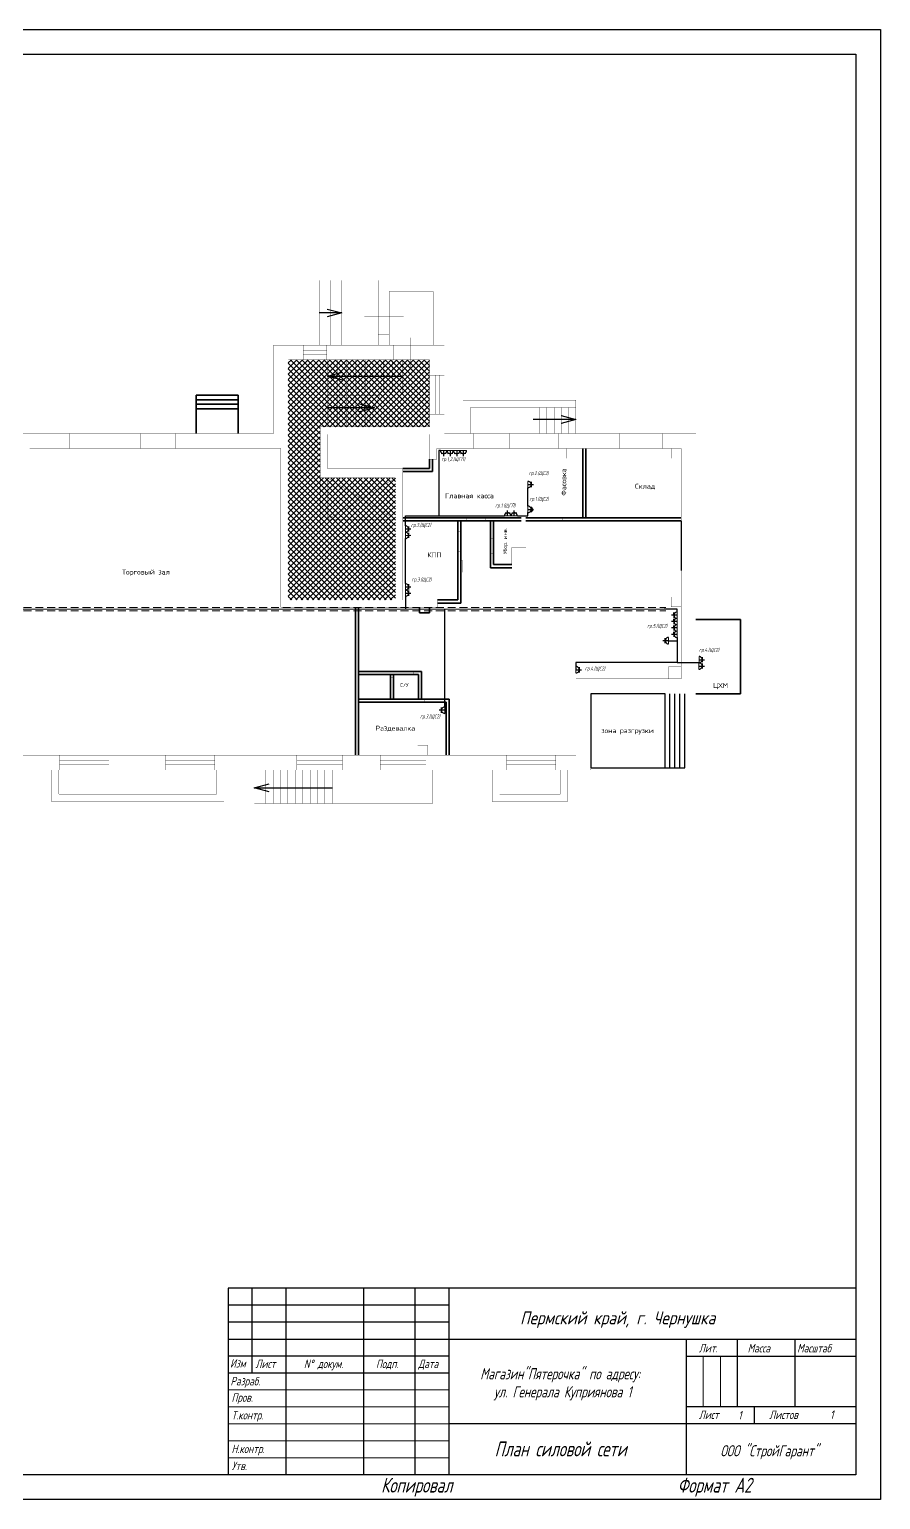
# Model space of a CAD drawing. Extents: x -200928 to 140474, y -220662 to -24251.
# Drawn here: x -176132 to -158928, y -220662 to -190962 of the extents above; entities that cross this region are included whole.
import ezdxf
from ezdxf.enums import TextEntityAlignment as Align

# ---------------------------------------------------------------- set-up
doc = ezdxf.new("R2010")
doc.units = 0
doc.header["$LTSCALE"] = 50
doc.linetypes.add('HIDDEN2', pattern=[4.7625, 3.175, -1.5875])
doc.layers.get('0').update_dxf_attribs({"linetype": 'CONTINUOUS'})
doc.layers.add('S01_Вспом', color=41, linetype='CONTINUOUS', plot=False)
for name, color, linetype in [('S01_Неиспользуемая', 243, 'CONTINUOUS'), ('ST', 7, 'CONTINUOUS'), ('Наименов', 7, 'CONTINUOUS')]:
    doc.layers.add(name, color=color, linetype=linetype)
doc.layers.add('SHTAMP_Ном_пера__98', color=7, linetype='CONTINUOUS', lineweight=25, true_color=0x1f1f1f)
for name, color, linetype, lineweight in [('Основная', 7, 'CONTINUOUS', 40), ('размеры', 250, 'CONTINUOUS', 30), ('СЛ - текст', 7, 'CONTINUOUS', 13), ('Стены', 7, 'CONTINUOUS', 35), ('текст', 250, 'CONTINUOUS', 20), ('тонкая', 7, 'CONTINUOUS', 20)]:
    doc.layers.add(name, color=color, linetype=linetype, lineweight=lineweight)
doc.styles.add('ROMANS', font='romans.shx', dxfattribs={"width": 0.7, "oblique": 15, "height": 1})
doc.styles.get("Standard").update_dxf_attribs({"font": 'isocpeur.ttf'})
doc.styles.add('стиль1', font='romans.shx', dxfattribs={"width": 0.75, "oblique": 15, "height": 3.5})
doc.dimstyles.get("Standard").update_dxf_attribs({"dimscale": 0, "dimtxt": 180, "dimasz": 75, "dimexe": 0, "dimexo": 0, "dimgap": 30, "dimtad": 1, "dimdec": 0, "dimdsep": 46, "dimtxsty": 'Standard', "dimblk1": 'OPEN30', "dimblk2": 'OPEN30', "dimsah": 1, "dimcen": 25, "dimadec": 0, "dimazin": 0, "dimtfac": 1, "dimtdec": 0, "dimtmove": 0, "dimatfit": 3, "dimldrblk": 'OPEN30', "dimfxl": 1, "dimtolj": 1, "dimtzin": 0, "dimarcsym": 0})

# ---------------------------------------------------------------- blocks, each defined once
blk = doc.blocks.new('_OPEN30')
at = {"color": 0, "linetype": 'ByBlock'}
for p, q in [((-1, 0.268), (0, 0)), ((0, 0), (-1, -0.268)), ((0, 0), (-1, 0))]:
    blk.add_line(p, q, dxfattribs=at)
blk = doc.blocks.new('A$C61E40655')
at = {"layer": 'Стены', "linetype": 'ByBlock', "lineweight": 15}
blk.add_line((197, 0), (-197, 0), dxfattribs=at)
at = {"layer": 'Стены', "color": 0, "linetype": 'ByBlock', "lineweight": 25}
for p, q in [((0, 0), (1, -343)), ((158, -198), (-162, -199))]:
    blk.add_line(p, q, dxfattribs=at)
blk.add_arc((0, -1), 197, 179.80035, 0.19965, dxfattribs=at)

msp = doc.modelspace()

# ---------------------------------------------------------------- hatches: boundary and pattern name
at = {"layer": 'Стены'}
h = msp.add_hatch(dxfattribs=at)
h.set_pattern_fill('ANSI37', color=256, scale=25, style=0)
h.set_pattern_definition([(45, (-266372.66, -263988.11), (-56.1266, 56.1266), []), (135, (-266372.66, -263988.11), (-56.1266, -56.1266), [])])
h.paths.add_polyline_path([(-188960, -197570), (-188960, -202398), (-186670, -202398), (-186670, -199908), (-188190, -199908), (-188190, -198971), (-185980, -198971), (-185980, -197570)])
h.paths.add_polyline_path([(-179858, -197591), (-179858, -202398), (-177694, -202398), (-177694, -200048), (-179215, -200053), (-179215, -198992), (-177004, -198992), (-177004, -197591)])
h.paths.add_polyline_path([(-170899, -197639), (-170899, -202489), (-168736, -202489), (-168736, -200023), (-170256, -200023), (-170256, -198992), (-168046, -198992), (-168046, -197639)])

# ---------------------------------------------------------------- linework, layer by layer
for p, q in [((-163560, -200891), (-162960, -200891)), ((-162960, -200891), (-162960, -201891))]:
    msp.add_line(p, q)
at = {"color": 0}
for p, q in [((-167656, -216734), (-172113, -216734)), ((-167656, -217077), (-172113, -217077)), ((-167656, -217762), (-172113, -217762)), ((-167656, -218105), (-172113, -218105)), ((-162856, -220162), (-162856, -220162))]:
    msp.add_line(p, q, dxfattribs=at)
at = {"color": 0, "linetype": 'ByBlock', "lineweight": 25}
for points in [[(-200928, -190962), (-158928, -190962), (-158928, -220662), (-200928, -220662)], [(-198928, -191462), (-159428, -191462), (-159428, -220162), (-198928, -220162)]]:
    msp.add_lwpolyline(points, close=True, dxfattribs=at)
at = {"const_width": 5}
for points in [[(-169084, -196031), (-170277, -196031)], [(-170277, -196031), (-170277, -197339)], [(-170053, -196031), (-170053, -197339)], [(-169817, -196031), (-169817, -197339)], [(-167746, -196031), (-167971, -196031), (-168859, -196031), (-169084, -196031)], [(-169084, -196031), (-169084, -197339)], [(-168859, -196256), (-168859, -197339)], [(-168859, -196256), (-167971, -196256)], [(-167971, -196256), (-167971, -197339)], [(-167746, -197339), (-167746, -196256), (-167746, -196031)], [(-168859, -196416), (-169084, -196416)], [(-169360, -196763), (-168566, -196763)], [(-168859, -197117), (-169084, -197117)], [(-168431, -197187), (-168431, -197821)], [(-167746, -197339), (-170899, -197339), (-171199, -197339)], [(-171199, -197339), (-171199, -199128)], [(-170600, -197639), (-170600, -197339)], [(-170600, -197447), (-170123, -197447)], [(-170123, -197639), (-170123, -197339)], [(-168767, -197639), (-168767, -197339)], [(-168117, -197639), (-168117, -197339)], [(-167746, -197339), (-167746, -199128)], [(-170899, -202489), (-170899, -197639)], [(-170899, -197639), (-168046, -197639)], [(-170600, -197536), (-170123, -197536)], [(-170106, -197639), (-170106, -198992)], [(-169907, -198300), (-169907, -197639)], [(-169731, -198300), (-169731, -197639)], [(-169532, -198300), (-169532, -197639)], [(-169338, -198300), (-169338, -197639)], [(-169160, -198300), (-169160, -197639)], [(-168982, -198300), (-168982, -197639)], [(-168798, -198300), (-168798, -197639)], [(-168596, -198300), (-168596, -197639)], [(-168596, -198300), (-168596, -197639)], [(-168046, -197639), (-168046, -198992)], [(-167746, -197947), (-168046, -197947)], [(-167930, -197947), (-167930, -198734)], [(-167843, -197947), (-167843, -198734)], [(-170106, -198300), (-168596, -198300)], [(-169056, -198359), (-170106, -198359)], [(-169907, -198992), (-169907, -198359)], [(-169731, -198992), (-169731, -198359)], [(-169532, -198992), (-169532, -198359)], [(-169056, -198359), (-169338, -198992)], [(-169338, -198992), (-169338, -198359)], [(-169160, -198610), (-169160, -198359)], [(-169056, -198300), (-169056, -198359)], [(-167369, -199128), (-167369, -198600), (-167369, -198450)], [(-167369, -198450), (-167219, -198450), (-165086, -198450)], [(-167219, -198600), (-167219, -199128)], [(-167219, -198600), (-165086, -198600)], [(-165947, -198600), (-165947, -199128)], [(-165814, -198600), (-165814, -199128)], [(-165681, -198600), (-165681, -199128)], [(-165527, -198600), (-165527, -199128)], [(-165382, -198600), (-165382, -199128)], [(-165236, -198600), (-165236, -199128)], [(-165086, -199128), (-165086, -198600), (-165086, -198450)], [(-170256, -198992), (-170256, -201007)], [(-167746, -198734), (-168046, -198734)], [(-176704, -199128), (-176129, -199128)], [(-176129, -199128), (-171199, -199128)], [(-175315, -199428), (-175315, -199128)], [(-173889, -199428), (-173889, -199128)], [(-173186, -199428), (-173186, -199128)], [(-170106, -199832), (-170106, -199142)], [(-170106, -199142), (-168046, -199142)], [(-168046, -199142), (-168046, -199643)], [(-167746, -199128), (-162660, -199128)], [(-167164, -199428), (-167164, -199128)], [(-166423, -199428), (-166423, -199128)], [(-166088, -199428), (-166088, -199128)], [(-165440, -199428), (-165440, -199128)], [(-164214, -199428), (-164214, -199128)], [(-163334, -199428), (-163334, -199128)], [(-162660, -204382), (-162660, -199128)], [(-171049, -199428), (-176129, -199428)], [(-171049, -199428), (-171049, -202556), (-171049, -202639)], [(-162960, -199428), (-167896, -199428)], [(-167896, -199643), (-167896, -199428)], [(-166196, -199428), (-166196, -201428)], [(-166096, -199428), (-166096, -201428)], [(-162960, -199428), (-162960, -204082)], [(-168586, -199832), (-168586, -199832), (-170106, -199832)], [(-168586, -202487), (-168586, -199832)], [(-168046, -199643), (-167896, -199643)], [(-168736, -200023), (-170106, -200023)], [(-170106, -200023), (-170106, -200857)], [(-170106, -200857), (-168736, -200023)], [(-170106, -200023), (-168736, -200857)], [(-168736, -202489), (-168736, -200023)], [(-170256, -201007), (-168736, -201007)], [(-168736, -200857), (-170106, -200857)], [(-166196, -201428), (-166096, -201428)], [(-170899, -202489), (-168736, -202489)], [(-167885, -202489), (-168586, -202489)], [(-167885, -202639), (-167885, -202489)], [(-171049, -202639), (-170899, -202639), (-167885, -202639)], [(-162960, -204082), (-165085, -204082)], [(-165085, -204082), (-165085, -205623)], [(-164785, -205923), (-164785, -204382)], [(-164785, -204382), (-162960, -204382), (-162660, -204382)], [(-192285, -205623), (-174966, -205623)], [(-176129, -205623), (-165085, -205623)], [(-175522, -205923), (-175522, -205623)], [(-174524, -205923), (-174524, -205623)], [(-173381, -205923), (-173381, -205623)], [(-172383, -205923), (-172383, -205623)], [(-170728, -205923), (-170728, -205623)], [(-169803, -205923), (-169803, -205623)], [(-169042, -205923), (-169042, -205623)], [(-168117, -205923), (-168117, -205623)], [(-166491, -205923), (-166491, -205623)], [(-165492, -205923), (-165492, -205623)], [(-174995, -205923), (-192338, -205923), (-192585, -205923)], [(-164785, -205923), (-176129, -205923)], [(-175686, -205923), (-175686, -206411), (-175686, -206561)], [(-175536, -206411), (-175536, -205923)], [(-172349, -206411), (-172349, -205923)], [(-172199, -205923), (-172199, -206411), (-172199, -206561)], [(-171586, -205923), (-171586, -206599), (-171586, -206724)], [(-171471, -206599), (-171471, -205923)], [(-171353, -206599), (-171353, -205923)], [(-171194, -206599), (-171194, -205923)], [(-171048, -206599), (-171048, -205923)], [(-170914, -206599), (-170914, -205923)], [(-170746, -206599), (-170746, -205923)], [(-170614, -206599), (-170614, -205923)], [(-170455, -206599), (-170455, -205923)], [(-170309, -206599), (-170309, -205923)], [(-170175, -206599), (-170175, -205923)], [(-170007, -206599), (-170007, -205923)], [(-167980, -206599), (-167980, -205923)], [(-167854, -205923), (-167854, -206599), (-167854, -206724)], [(-166777, -205923), (-166777, -206411), (-166777, -206561)], [(-166627, -206411), (-166627, -205923)], [(-165404, -206411), (-165404, -205923)], [(-165254, -205923), (-165254, -206411), (-165254, -206561)], [(-175536, -206411), (-172349, -206411)], [(-166627, -206411), (-165404, -206411)], [(-175686, -206561), (-173572, -206561), (-172199, -206561)], [(-171586, -206599), (-167980, -206599)], [(-166777, -206561), (-166627, -206561), (-165254, -206561)], [(-171586, -206724), (-167980, -206724), (-167854, -206724)]]:
    msp.add_lwpolyline(points, dxfattribs=at)
msp.add_lwpolyline([(-168046, -198992, 5, 5, 0), (-170256, -198992, 5, 5, 0)], format="xyseb")
at = {"color": 5, "const_width": 5}
for points in [[(-176196, -199236), (-175315, -199236)], [(-173889, -199236), (-173186, -199236)], [(-167164, -199236), (-166423, -199236)], [(-166088, -199236), (-165440, -199236)], [(-164214, -199236), (-163334, -199236)], [(-176196, -199325), (-175315, -199325)], [(-173889, -199325), (-173186, -199325)], [(-167164, -199325), (-166423, -199325)], [(-166088, -199325), (-165440, -199325)], [(-164214, -199325), (-163334, -199325)], [(-175522, -205731), (-174524, -205731)], [(-175522, -205820), (-174524, -205820)], [(-173381, -205731), (-172383, -205731)], [(-173381, -205820), (-172383, -205820)], [(-170728, -205731), (-169803, -205731)], [(-170728, -205820), (-169803, -205820)], [(-169042, -205731), (-168117, -205731)], [(-169042, -205820), (-168117, -205820)], [(-166491, -205731), (-165492, -205731)], [(-166491, -205820), (-165492, -205820)]]:
    msp.add_lwpolyline(points, dxfattribs=at)
msp.add_lwpolyline([(-164785, -205882), (-163285, -205882), (-163285, -204382), (-164785, -204382)], close=True)
at = {"layer": 'S01_Вспом', "const_width": 5}
msp.add_lwpolyline([(-168586, -199895), (-167983, -199895), (-167983, -199643), (-167896, -199643), (-167896, -199428), (-166196, -199428), (-166196, -200828), (-166905, -200828), (-166905, -200891), (-166813, -200891), (-166813, -201252), (-166751, -201252), (-166751, -200891), (-166196, -200891), (-166196, -201428), (-166381, -201428), (-166381, -201773), (-166751, -201773), (-166751, -201552), (-166813, -201552), (-166813, -201836), (-166096, -201836), (-166096, -200891), (-165765, -200891), (-165765, -200828), (-166096, -200828), (-166096, -199428), (-165285, -199428), (-165285, -199628), (-165078, -199628), (-165078, -199428), (-164946, -199428), (-164946, -200828), (-165365, -200828), (-165365, -200891), (-164155, -200891), (-164155, -200828), (-164883, -200828), (-164883, -199428), (-163160, -199428), (-163160, -199628), (-162960, -199628), (-162960, -200828), (-163555, -200828), (-163555, -200891), (-162960, -200891), (-162960, -202428), (-163160, -202428), (-163160, -202628), (-162960, -202628), (-162960, -203832), (-163210, -203832), (-163210, -204082), (-165085, -204082), (-165085, -205623), (-167645, -205623), (-167646, -204493), (-167742, -204493), (-167742, -204556), (-167707, -204556), (-167707, -205623), (-168085, -205623), (-168085, -205423), (-168285, -205423), (-168285, -205623), (-169480, -205623), (-169480, -204556), (-168142, -204556), (-168142, -204493), (-168207, -204493), (-168207, -203931), (-168376, -203931), (-168376, -203993), (-168270, -203993), (-168270, -204493), (-168770, -204493), (-168770, -204354), (-168833, -204354), (-168833, -204493), (-169480, -204493), (-169480, -203993), (-168833, -203993), (-168833, -204054), (-168770, -204054), (-168770, -203993), (-168676, -203993), (-168676, -203931), (-169480, -203931), (-169480, -202639), (-168250, -202639), (-168250, -202750), (-168048, -202750), (-168048, -202639), (-167885, -202639), (-167885, -202552), (-167413, -202552), (-167413, -201931), (-167371, -201931), (-167371, -201698), (-167413, -201698), (-167413, -201514), (-167476, -201514), (-167476, -202489), (-168586, -202489), (-168586, -200891), (-167476, -200891), (-167476, -201114), (-167413, -201114), (-167413, -200891), (-167305, -200891), (-167305, -200828), (-168586, -200828), (-168586, -199895)], close=True, dxfattribs=at)
at = {"layer": 'S01_Неиспользуемая', "const_width": 5}
msp.add_lwpolyline([(-170106, -199142), (-168046, -199142), (-168046, -199832), (-170106, -199832), (-170106, -199142)], dxfattribs=at)
at = {"layer": 'ST'}
for p, q in [((-167824, -199468), (-167860, -199468)), ((-167860, -199468), (-167860, -200791)), ((-166056, -200594), (-166056, -200221)), ((-166056, -200791), (-166056, -200723)), ((-165991, -200658), (-165958, -200625)), ((-165991, -200658), (-165958, -200691)), ((-168533, -200990), (-168533, -200791)), ((-168533, -200791), (-166530, -200791)), ((-166269, -200791), (-166056, -200791)), ((-168533, -202159), (-168533, -201247)), ((-168533, -202416), (-168533, -202672)), ((-167738, -204651), (-167737, -202672)), ((-163039, -202673), (-163304, -202673)), ((-163039, -202732), (-163039, -202673)), ((-163039, -202673), (-163039, -202673)), ((-163216, -203312), (-163039, -203311)), ((-163039, -203247), (-163039, -203751)), ((-163039, -203751), (-165085, -203751)), ((-165085, -203751), (-165085, -203898)), ((-163039, -203751), (-162598, -203751))]:
    msp.add_line(p, q, dxfattribs=at)
at = {"layer": 'Основная', "color": 0, "lineweight": -2}
for p, q in [((-172113, -216391), (-172113, -220162)), ((-159428, -216391), (-172113, -216391)), ((-171633, -218105), (-171633, -216391)), ((-170948, -216391), (-170948, -220162)), ((-169371, -220162), (-169371, -216391)), ((-168342, -216391), (-168342, -220162)), ((-167656, -216391), (-167656, -220162)), ((-172113, -217420), (-159428, -217420)), ((-162856, -217420), (-162856, -220162)), ((-161828, -217420), (-161828, -218791)), ((-160662, -217420), (-160662, -218791)), ((-162856, -217762), (-159428, -217762)), ((-159428, -218791), (-162856, -218791)), ((-161485, -218791), (-161485, -219134)), ((-159428, -219134), (-167656, -219134))]:
    msp.add_line(p, q, dxfattribs=at)
at = {"layer": 'размеры'}
for p, q in [((-163185, -205882), (-163185, -204382)), ((-163085, -205882), (-163085, -204382)), ((-162985, -205882), (-162985, -204382)), ((-162885, -205882), (-162885, -204382)), ((-163285, -205882), (-162885, -205882))]:
    msp.add_line(p, q, dxfattribs=at)
at = {"layer": 'СЛ - текст'}
msp.add_line((-194347, -202672), (-163267, -202672), dxfattribs=at)
at = {"layer": 'Стены'}
for p, q in [((-172761, -199128), (-172761, -198351)), ((-172761, -198351), (-171913, -198351)), ((-171913, -198351), (-171913, -199128)), ((-172761, -198445), (-171913, -198445)), ((-172761, -198530), (-171913, -198530)), ((-172761, -198628), (-171913, -198628)), ((-164946, -199428), (-164946, -200828)), ((-164883, -199428), (-164883, -200828)), ((-168586, -199832), (-168046, -199832)), ((-168046, -199832), (-168046, -199643)), ((-167983, -199895), (-167983, -199643)), ((-168586, -199895), (-167983, -199895)), ((-166196, -200828), (-168586, -200828)), ((-166196, -200891), (-168586, -200891)), ((-167476, -200891), (-167476, -202489)), ((-167413, -200891), (-167413, -202552)), ((-166813, -201836), (-166813, -200891)), ((-166751, -201773), (-166751, -200891)), ((-162960, -200828), (-166096, -200828)), ((-162960, -200891), (-166096, -200891)), ((-166381, -201836), (-166813, -201836)), ((-166381, -201773), (-166751, -201773)), ((-167476, -202489), (-167885, -202489)), ((-167413, -202552), (-167885, -202552)), ((-169542, -205625), (-169542, -202641)), ((-169480, -202639), (-169480, -205623)), ((-169480, -205623), (-169480, -202639)), ((-169480, -205623), (-169480, -202639)), ((-168250, -202639), (-168250, -202750)), ((-168250, -202750), (-168048, -202750)), ((-168048, -202750), (-168048, -202639)), ((-162660, -202882), (-161760, -202882)), ((-161760, -202882), (-161760, -204382)), ((-169480, -203931), (-168207, -203931)), ((-169480, -203993), (-168270, -203993)), ((-168833, -203993), (-168833, -204493)), ((-168770, -203993), (-168770, -204493)), ((-168270, -203993), (-168270, -204493)), ((-168207, -203931), (-168207, -204493)), ((-167645, -204493), (-169480, -204493)), ((-167707, -204556), (-169480, -204556)), ((-167707, -204556), (-167707, -205623)), ((-167646, -204493), (-167645, -205623)), ((-161760, -204382), (-162660, -204382))]:
    msp.add_line(p, q, dxfattribs=at)
at = {"layer": 'Стены', "linetype": 'HIDDEN2', "lineweight": 15}
for p, q in [((-194347, -202641), (-163267, -202641)), ((-194347, -202705), (-163267, -202705))]:
    msp.add_line(p, q, dxfattribs=at)
at = {"layer": 'Стены', "const_width": 5}
msp.add_lwpolyline([(-170899, -197639), (-168046, -197639), (-168046, -198992), (-170256, -198992), (-170256, -200023), (-168736, -200023), (-168736, -202489), (-170899, -202489), (-170899, -197639)], dxfattribs=at)
at = {"layer": 'тонкая', "color": 0}
for p, q in [((-162514, -217777), (-162514, -218791)), ((-162166, -217777), (-162166, -218791)), ((-172113, -218448), (-167656, -218448)), ((-167656, -218791), (-172113, -218791)), ((-167656, -219134), (-172113, -219134))]:
    msp.add_line(p, q, dxfattribs=at)
for points in [[(-172113, -219477), (-167656, -219477)], [(-172113, -219819), (-167656, -219819)]]:
    msp.add_lwpolyline(points, dxfattribs=at)

# ---------------------------------------------------------------- block references
at = {"layer": 'СЛ - текст', "xscale": 0.3272010263174792, "yscale": 0.3272010263174792, "zscale": 0.3272010263174792}
for p in [(-167760, -199468), (-167627, -199468), (-167495, -199468), (-167363, -199468)]:
    msp.add_blockref('A$C61E40655', p, dxfattribs=at)
for p, rotation in [((-166056, -200157), 90), ((-166466, -200791), 180), ((-166333, -200791), 180), ((-166056, -200659), 90), ((-168533, -201054), 90), ((-168533, -201183), 90), ((-168533, -202223), 90), ((-168533, -202352), 90), ((-163039, -202797), 270), ((-163039, -202925), 270), ((-163039, -203054), 270), ((-163039, -203183), 270), ((-163216, -203312), 270), ((-162598, -203695), 90), ((-165085, -203898), 90), ((-162599, -203823), 90), ((-167738, -204715), 270)]:
    msp.add_blockref('A$C61E40655', p, dxfattribs=dict(at, rotation=rotation))

# ---------------------------------------------------------------- texts
at = {"width": 0.96875}
msp.add_text('Убор. инв.', height=75, rotation=90, dxfattribs=at).set_placement((-166480, -201299), align=Align.CENTER)
at = {"color": 0, "linetype": 'ByBlock', "lineweight": 25, "style": 'ROMANS', "oblique": 15}
for s, height, width, p in [('Пермский край, г. Чернушка', 263.29, 0.8, (-166215, -217122)), ('Копировал', 300, 0.7, (-169024, -220521)), ('Формат А2', 300, 0.7, (-163032, -220522))]:
    msp.add_text(s, height=height, dxfattribs=dict(at, width=width)).set_placement(p)
at = {"layer": 'SHTAMP_Ном_пера__98', "color": 0, "linetype": 'ByBlock', "lineweight": 25, "attachment_point": 5, "line_spacing_factor": 0.971274, "style": 'ROMANS'}
for s, insert, char_height, width in [('Магазин"Пятерочка" по адресу:\\P ул. Генерала Куприянова 1', (-165404, -218333), 225, 3873.2), ('План силовой сети', (-165396, -219639), 300, 7000), ('ООО "СтройГарант"', (-161177, -219706), 225, 3689.6)]:
    msp.add_mtext(s, dxfattribs=dict(at, insert=insert, char_height=char_height, width=width))
at = {"layer": 'Наименов', "width": 0.96875}
msp.add_text('Фасовка', height=100, rotation=90, dxfattribs=at).set_placement((-165282, -200106), align=Align.CENTER)
for s, height, p in [('Склад', 100, (-163688, -200240)), ('Главная касса', 100, (-167238, -200434)), ('КПП', 100, (-167948, -201626)), ('Торговый зал', 100, (-173776, -201975)), ('С/У', 75, (-168553, -204244)), ('ЦХМ', 100, (-162162, -204266)), ('Раздевалка', 100, (-168737, -205129)), ('зона разгрузки', 100, (-164043, -205178))]:
    msp.add_text(s, height=height, dxfattribs=at).set_placement(p, align=Align.CENTER)
at = {"layer": 'Стены', "color": 0, "linetype": 'ByBlock', "lineweight": 25, "char_height": 77.5, "width": 695.75, "attachment_point": 1, "style": 'ROMANS'}
for s, insert in [('гр.1,2.(ЩГП)', (-167804, -199605)), ('гр.2.(ЩС2)', (-166039, -199889)), ('гр.1.(ЩС2)', (-166026, -200408)), ('гр.1.(ЩГП)', (-166717, -200540)), ('гр.3.(ЩС2)', (-168420, -200935)), ('гр.3.(ЩС2)', (-168407, -202036)), ('гр.5.(ЩС2)', (-163645, -202973)), ('гр.4.(ЩС2)', (-162598, -203458)), ('гр.4.(ЩС2)', (-164904, -203833)), ('гр.3.(ЩС2)', (-168234, -204801))]:
    msp.add_mtext(s, dxfattribs=dict(at, insert=insert))
at = {"layer": 'текст', "color": 0, "style": 'стиль1', "oblique": 15, "width": 0.75}
for s, height, p in [('Лит.', 171.4, (-162602, -217689)), ('Масса', 171.4, (-161616, -217689)), ('Масштаб', 171.4, (-160615, -217689)), ('Изм', 171.4, (-172076, -217995)), ('Лист', 171.4, (-171563, -218005)), ('N%%d докум. ', 171.42, (-170584, -218005)), ('Подп.', 171.4, (-169127, -218005)), ('Дата', 171.4, (-168273, -218005)), ('Разраб.', 171.4, (-172068, -218355)), ('Пров.', 171.4, (-172047, -218686)), ('Т.контр.', 171.4, (-172047, -219042)), ('Лист', 171.4, (-162602, -219034)), ('1', 175, (-161807, -219045)), ('Листов', 171.4, (-161180, -219034)), ('1', 175, (-159949, -219035)), ('Н.контр.', 171.4, (-172047, -219723)), ('Утв.', 171.4, (-172047, -220067))]:
    msp.add_text(s, height=height, dxfattribs=at).set_placement(p)

# ---------------------------------------------------------------- leaders
for points in [[(-169817, -196691), (-170277, -196691)], [(-170106, -197966), (-168596, -197966)], [(-169160, -198610), (-170106, -198610)], [(-165086, -198842), (-165947, -198842)], [(-171586, -206283), (-170007, -206283)]]:
    msp.add_leader(points, dimstyle='Standard', override={"dimscale": 1, "dimasz": 300, "dimarcsym": 2})

doc.saveas('drawing.dxf')
